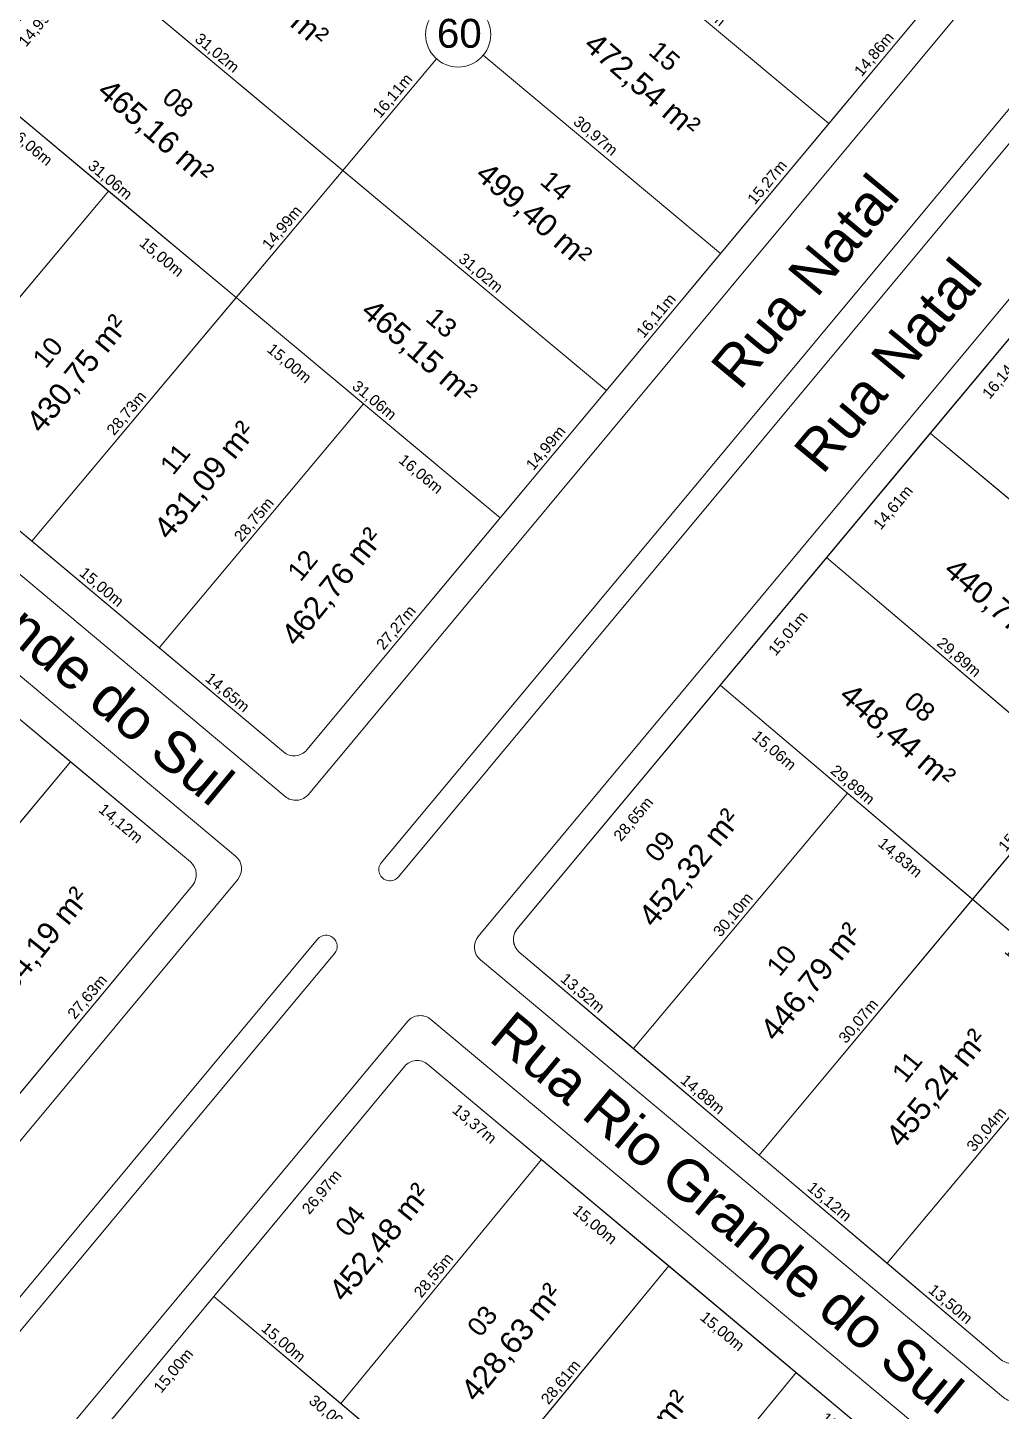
# Model space of a CAD drawing. Header units: metres. Extents: x 3808 to 8215, y 2374 to 6187.
# Drawn here: x 4853.5 to 4941.5, y 3154 to 3279 of the extents above; entities that cross this region are included whole.
import ezdxf

# ---------------------------------------------------------------- set-up
doc = ezdxf.new("R2010")
doc.units = ezdxf.units.M
for name, color, linetype in [('Areas Lotes', 1, 'Continuous'), ('Calçada', 8, 'Continuous'), ('COTAS', 7, 'Continuous'), ('Lote', 7, 'Continuous'), ('Nome das Ruas', 7, 'Continuous'), ('Nº Lote', 7, 'Continuous'), ('Nº. quadra', 7, 'Continuous'), ('quadras', 7, 'Continuous')]:
    doc.layers.add(name, color=color, linetype=linetype)
doc.styles.add('Arial', font='arial.ttf')
doc.dimstyles.new('Copy(2) of ISO-25', dxfattribs={"dimtxt": 1, "dimasz": 2.5, "dimexe": 1.25, "dimexo": 0.625, "dimgap": 0.2, "dimtad": 1, "dimtoh": 1, "dimlfac": 1, "dimzin": 1, "dimtxsty": 'Arial', "dimblk": 'NONE', "dimcen": 0, "dimse1": 1, "dimse2": 1, "dimsd1": 1, "dimsd2": 1, "dimclrt": 256, "dimaunit": 1, "dimadec": 3, "dimazin": 0, "dimtfac": 1, "dimtmove": 0, "dimatfit": 3, "dimldrblk": 'NONE', "dimfxl": 1, "dimtolj": 1, "dimtzin": 0, "dimarcsym": 0})

# ---------------------------------------------------------------- blocks, each defined once
blk = doc.blocks.new('*D2806')
at = {"layer": 'Defpoints', "color": 0, "linetype": 'Continuous', "transparency": 16777216}
for p in [(4870.34, 3164.35), (4872.16, 3162.85), (4860.77, 3152.8)]:
    blk.add_point(p, dxfattribs=at)
at = {"layer": 'COTAS', "linetype": 'Continuous', "lineweight": 5, "transparency": 16777216, "insert": (4866.76, 3157.59), "char_height": 1, "attachment_point": 5, "rotation": 50.3522, "style": 'Arial'}
blk.add_mtext('\\A1;15,00m', dxfattribs=at)
blk = doc.blocks.new('_None')
blk = doc.blocks.new('*D2807')
at = {"layer": 'Defpoints', "color": 0, "linetype": 'Continuous', "transparency": 16777216}
for p in [(4887.56, 3185.12), (4889.37, 3183.62), (4870.34, 3164.35)]:
    blk.add_point(p, dxfattribs=at)
at = {"layer": 'COTAS', "linetype": 'Continuous', "lineweight": 5, "transparency": 16777216, "insert": (4880.15, 3173.74), "char_height": 1, "attachment_point": 5, "rotation": 50.3522, "style": 'Arial'}
blk.add_mtext('\\A1;26,97m', dxfattribs=at)
blk = doc.blocks.new('*D2808')
at = {"layer": 'Defpoints', "color": 0, "linetype": 'Continuous', "transparency": 16777216}
for p in [(4889.67, 3185.31), (4899.93, 3176.73), (4898.45, 3174.97)]:
    blk.add_point(p, dxfattribs=at)
at = {"layer": 'COTAS', "linetype": 'Continuous', "lineweight": 5, "transparency": 16777216, "insert": (4893.84, 3179.87), "char_height": 1, "attachment_point": 5, "rotation": 320.0647, "style": 'Arial'}
blk.add_mtext('\\A1;13,37m', dxfattribs=at)
blk = doc.blocks.new('*D2809')
at = {"layer": 'Defpoints', "color": 0, "linetype": 'Continuous', "transparency": 16777216}
for p in [(4899.93, 3176.73), (4911.43, 3167.1), (4909.95, 3165.34)]:
    blk.add_point(p, dxfattribs=at)
at = {"layer": 'COTAS', "linetype": 'Continuous', "lineweight": 5, "transparency": 16777216, "insert": (4904.72, 3170.77), "char_height": 1, "attachment_point": 5, "rotation": 320.0647, "style": 'Arial'}
blk.add_mtext('\\A1;15,00m', dxfattribs=at)
blk = doc.blocks.new('*D2810')
at = {"layer": 'Defpoints', "color": 0, "linetype": 'Continuous', "transparency": 16777216}
for p in [(4911.43, 3167.1), (4922.93, 3157.47), (4921.45, 3155.71)]:
    blk.add_point(p, dxfattribs=at)
at = {"layer": 'COTAS', "linetype": 'Continuous', "lineweight": 5, "transparency": 16777216, "insert": (4916.22, 3161.14), "char_height": 1, "attachment_point": 5, "rotation": 320.0647, "style": 'Arial'}
blk.add_mtext('\\A1;15,00m', dxfattribs=at)
blk = doc.blocks.new('*D2811')
at = {"layer": 'Defpoints', "color": 0, "linetype": 'Continuous', "transparency": 16777216}
for p in [(4922.93, 3157.47), (4933.2, 3148.87), (4931.73, 3147.11)]:
    blk.add_point(p, dxfattribs=at)
at = {"layer": 'COTAS', "linetype": 'Continuous', "lineweight": 5, "transparency": 16777216, "insert": (4927.11, 3152.02), "char_height": 1, "attachment_point": 5, "rotation": 320.0647, "style": 'Arial'}
blk.add_mtext('\\A1;13,40m', dxfattribs=at)
blk = doc.blocks.new('*D2817')
at = {"layer": 'Defpoints', "color": 0, "linetype": 'Continuous', "transparency": 16777216}
for p in [(4911.43, 3167.1), (4911.43, 3167.1), (4893.27, 3145)]:
    blk.add_point(p, dxfattribs=at)
at = {"layer": 'COTAS', "linetype": 'Continuous', "lineweight": 5, "transparency": 16777216, "insert": (4901.73, 3156.56), "char_height": 1, "attachment_point": 5, "rotation": 50.5942, "style": 'Arial'}
blk.add_mtext('\\A1;28,61m', dxfattribs=at)
blk = doc.blocks.new('*D2832')
at = {"layer": 'Defpoints', "color": 0, "linetype": 'Continuous', "transparency": 16777216}
for p in [(4870.34, 3164.35), (4893.27, 3145), (4891.83, 3143.3)]:
    blk.add_point(p, dxfattribs=at)
at = {"layer": 'COTAS', "linetype": 'Continuous', "lineweight": 5, "transparency": 16777216, "insert": (4880.89, 3153.59), "char_height": 1, "attachment_point": 5, "rotation": 319.8208, "style": 'Arial'}
blk.add_mtext('\\A1;30,00m', dxfattribs=at)
blk = doc.blocks.new('*D2834')
at = {"layer": 'Defpoints', "color": 0, "linetype": 'Continuous', "transparency": 16777216}
for p in [(4870.34, 3164.35), (4881.81, 3154.67), (4881.81, 3154.67)]:
    blk.add_point(p, dxfattribs=at)
at = {"layer": 'COTAS', "linetype": 'Continuous', "lineweight": 5, "transparency": 16777216, "insert": (4876.59, 3160.13), "char_height": 1, "attachment_point": 5, "rotation": 319.8208, "style": 'Arial'}
blk.add_mtext('\\A1;15,00m', dxfattribs=at)
blk = doc.blocks.new('*D2835')
at = {"layer": 'Defpoints', "color": 0, "linetype": 'Continuous', "transparency": 16777216}
for p in [(4881.81, 3154.67), (4893.27, 3145), (4893.27, 3145)]:
    blk.add_point(p, dxfattribs=at)
at = {"layer": 'COTAS', "linetype": 'Continuous', "lineweight": 5, "transparency": 16777216, "insert": (4888.05, 3150.45), "char_height": 1, "attachment_point": 5, "rotation": 319.8208, "style": 'Arial'}
blk.add_mtext('\\A1;15,00m', dxfattribs=at)
blk = doc.blocks.new('*D2838')
at = {"layer": 'Defpoints', "color": 0, "linetype": 'Continuous', "transparency": 16777216}
for p in [(4922.93, 3157.47), (4922.93, 3157.47), (4904.73, 3135.32)]:
    blk.add_point(p, dxfattribs=at)
at = {"layer": 'COTAS', "linetype": 'Continuous', "lineweight": 5, "transparency": 16777216, "insert": (4913.21, 3146.9), "char_height": 1, "attachment_point": 5, "rotation": 50.5927, "style": 'Arial'}
blk.add_mtext('\\A1;28,67m', dxfattribs=at)
blk = doc.blocks.new('*D2839')
at = {"layer": 'Defpoints', "color": 0, "linetype": 'Continuous', "transparency": 16777216}
for p in [(4899.93, 3176.73), (4899.93, 3176.73), (4881.81, 3154.67)]:
    blk.add_point(p, dxfattribs=at)
at = {"layer": 'COTAS', "linetype": 'Continuous', "lineweight": 5, "transparency": 16777216, "insert": (4890.25, 3166.21), "char_height": 1, "attachment_point": 5, "rotation": 50.5956, "style": 'Arial'}
blk.add_mtext('\\A1;28,55m', dxfattribs=at)
blk = doc.blocks.new('*D2840')
at = {"layer": 'Defpoints', "color": 0, "linetype": 'Continuous', "transparency": 16777216}
for p in [(4897.93, 3195.46), (4908.25, 3186.73), (4908.25, 3186.73)]:
    blk.add_point(p, dxfattribs=at)
at = {"layer": 'COTAS', "linetype": 'Continuous', "lineweight": 5, "transparency": 16777216, "insert": (4903.6, 3191.71), "char_height": 1, "attachment_point": 5, "rotation": 319.764, "style": 'Arial'}
blk.add_mtext('\\A1;13,52m', dxfattribs=at)
blk = doc.blocks.new('*D2841')
at = {"layer": 'Defpoints', "color": 0, "linetype": 'Continuous', "transparency": 16777216}
for p in [(4908.25, 3186.73), (4919.57, 3177.09), (4919.6, 3177.12)]:
    blk.add_point(p, dxfattribs=at)
at = {"layer": 'COTAS', "linetype": 'Continuous', "lineweight": 5, "transparency": 16777216, "insert": (4914.44, 3182.54), "char_height": 1, "attachment_point": 5, "rotation": 319.764, "style": 'Arial'}
blk.add_mtext('\\A1;14,88m', dxfattribs=at)
blk = doc.blocks.new('*D2842')
at = {"layer": 'Defpoints', "color": 0, "linetype": 'Continuous', "transparency": 16777216}
for p in [(4919.57, 3177.09), (4931.15, 3167.35), (4931.15, 3167.35)]:
    blk.add_point(p, dxfattribs=at)
at = {"layer": 'COTAS', "linetype": 'Continuous', "lineweight": 5, "transparency": 16777216, "insert": (4925.89, 3172.85), "char_height": 1, "attachment_point": 5, "rotation": 319.764, "style": 'Arial'}
blk.add_mtext('\\A1;15,12m', dxfattribs=at)
blk = doc.blocks.new('*D2843')
at = {"layer": 'Defpoints', "color": 0, "linetype": 'Continuous', "transparency": 16777216}
for p in [(4931.15, 3167.35), (4941.46, 3158.63), (4941.46, 3158.63)]:
    blk.add_point(p, dxfattribs=at)
at = {"layer": 'COTAS', "linetype": 'Continuous', "lineweight": 5, "transparency": 16777216, "insert": (4936.82, 3163.6), "char_height": 1, "attachment_point": 5, "rotation": 319.764, "style": 'Arial'}
blk.add_mtext('\\A1;13,50m', dxfattribs=at)
blk = doc.blocks.new('*D2850')
at = {"layer": 'Defpoints', "color": 0, "linetype": 'Continuous', "transparency": 16777216}
for p in [(4916.08, 3219.58), (4918.07, 3217.92), (4897.74, 3197.57)]:
    blk.add_point(p, dxfattribs=at)
at = {"layer": 'COTAS', "linetype": 'Continuous', "lineweight": 5, "transparency": 16777216, "insert": (4908.29, 3207.43), "char_height": 1, "attachment_point": 5, "rotation": 50.1991, "style": 'Arial'}
blk.add_mtext('\\A1;28,65m', dxfattribs=at)
blk = doc.blocks.new('*D2851')
at = {"layer": 'Defpoints', "color": 0, "linetype": 'Continuous', "transparency": 16777216}
for p in [(4925.69, 3231.11), (4927.68, 3229.45), (4916.08, 3219.58)]:
    blk.add_point(p, dxfattribs=at)
at = {"layer": 'COTAS', "linetype": 'Continuous', "lineweight": 5, "transparency": 16777216, "insert": (4922.26, 3224.2), "char_height": 1, "attachment_point": 5, "rotation": 50.1991, "style": 'Arial'}
blk.add_mtext('\\A1;15,01m', dxfattribs=at)
blk = doc.blocks.new('*D2852')
at = {"layer": 'Defpoints', "color": 0, "linetype": 'Continuous', "transparency": 16777216}
for p in [(4935.04, 3242.33), (4937.03, 3240.68), (4925.69, 3231.11)]:
    blk.add_point(p, dxfattribs=at)
at = {"layer": 'COTAS', "linetype": 'Continuous', "lineweight": 5, "transparency": 16777216, "insert": (4931.74, 3235.57), "char_height": 1, "attachment_point": 5, "rotation": 50.1991, "style": 'Arial'}
blk.add_mtext('\\A1;14,61m', dxfattribs=at)
blk = doc.blocks.new('*D2853')
at = {"layer": 'Defpoints', "color": 0, "linetype": 'Continuous', "transparency": 16777216}
for p in [(4945.37, 3254.73), (4947.36, 3253.08), (4935.04, 3242.33)]:
    blk.add_point(p, dxfattribs=at)
at = {"layer": 'COTAS', "linetype": 'Continuous', "lineweight": 5, "transparency": 16777216, "insert": (4941.58, 3247.39), "char_height": 1, "attachment_point": 5, "rotation": 50.1991, "style": 'Arial'}
blk.add_mtext('\\A1;16,14m', dxfattribs=at)
blk = doc.blocks.new('*D2860')
at = {"layer": 'Defpoints', "color": 0, "linetype": 'Continuous', "transparency": 16777216}
for p in [(4938.85, 3200.22), (4938.85, 3200.22), (4919.6, 3177.12)]:
    blk.add_point(p, dxfattribs=at)
at = {"layer": 'COTAS', "linetype": 'Continuous', "lineweight": 5, "transparency": 16777216, "insert": (4928.61, 3189.18), "char_height": 1, "attachment_point": 5, "rotation": 50.1984, "style": 'Arial'}
blk.add_mtext('\\A1;30,07m', dxfattribs=at)
blk = doc.blocks.new('*D2861')
at = {"layer": 'Defpoints', "color": 0, "linetype": 'Continuous', "transparency": 16777216}
for p in [(4948.46, 3211.75), (4948.46, 3211.75), (4938.85, 3200.22)]:
    blk.add_point(p, dxfattribs=at)
at = {"layer": 'COTAS', "linetype": 'Continuous', "lineweight": 5, "transparency": 16777216, "insert": (4943.04, 3206.5), "char_height": 1, "attachment_point": 5, "rotation": 50.1984, "style": 'Arial'}
blk.add_mtext('\\A1;15,01m', dxfattribs=at)
blk = doc.blocks.new('*D2866')
at = {"layer": 'Defpoints', "color": 0, "linetype": 'Continuous', "transparency": 16777216}
for p in [(4927.56, 3209.82), (4927.56, 3209.82), (4908.25, 3186.73)]:
    blk.add_point(p, dxfattribs=at)
at = {"layer": 'COTAS', "linetype": 'Continuous', "lineweight": 5, "transparency": 16777216, "insert": (4917.29, 3198.79), "char_height": 1, "attachment_point": 5, "rotation": 50.1017, "style": 'Arial'}
blk.add_mtext('\\A1;30,10m', dxfattribs=at)
blk = doc.blocks.new('*D2867')
at = {"layer": 'Defpoints', "color": 0, "linetype": 'Continuous', "transparency": 16777216}
for p in [(4950.41, 3190.4), (4950.41, 3190.4), (4931.15, 3167.35)]:
    blk.add_point(p, dxfattribs=at)
at = {"layer": 'COTAS', "linetype": 'Continuous', "lineweight": 5, "transparency": 16777216, "insert": (4940.17, 3179.39), "char_height": 1, "attachment_point": 5, "rotation": 50.1026, "style": 'Arial'}
blk.add_mtext('\\A1;30,04m', dxfattribs=at)
blk = doc.blocks.new('*D2868')
at = {"layer": 'Defpoints', "color": 0, "linetype": 'Continuous', "transparency": 16777216}
for p in [(4916.08, 3219.58), (4927.56, 3209.82), (4926.12, 3208.13)]:
    blk.add_point(p, dxfattribs=at)
at = {"layer": 'COTAS', "linetype": 'Continuous', "lineweight": 5, "transparency": 16777216, "insert": (4920.9, 3213.62), "char_height": 1, "attachment_point": 5, "rotation": 319.6372, "style": 'Arial'}
blk.add_mtext('\\A1;15,06m', dxfattribs=at)
blk = doc.blocks.new('*D2869')
at = {"layer": 'Defpoints', "color": 0, "linetype": 'Continuous', "transparency": 16777216}
for p in [(4927.56, 3209.82), (4938.85, 3200.22), (4937.41, 3198.53)]:
    blk.add_point(p, dxfattribs=at)
at = {"layer": 'COTAS', "linetype": 'Continuous', "lineweight": 5, "transparency": 16777216, "insert": (4932.28, 3203.94), "char_height": 1, "attachment_point": 5, "rotation": 319.6372, "style": 'Arial'}
blk.add_mtext('\\A1;14,83m', dxfattribs=at)
blk = doc.blocks.new('*D2870')
at = {"layer": 'Defpoints', "color": 0, "linetype": 'Continuous', "transparency": 16777216}
for p in [(4938.85, 3200.22), (4950.41, 3190.4), (4948.97, 3188.7)]:
    blk.add_point(p, dxfattribs=at)
at = {"layer": 'COTAS', "linetype": 'Continuous', "lineweight": 5, "transparency": 16777216, "insert": (4943.71, 3194.23), "char_height": 1, "attachment_point": 5, "rotation": 319.6372, "style": 'Arial'}
blk.add_mtext('\\A1;15,17m', dxfattribs=at)
blk = doc.blocks.new('*D2872')
at = {"layer": 'Defpoints', "color": 0, "linetype": 'Continuous', "transparency": 16777216}
for p in [(4916.08, 3219.58), (4938.85, 3200.22), (4938.85, 3200.22)]:
    blk.add_point(p, dxfattribs=at)
at = {"layer": 'COTAS', "linetype": 'Continuous', "lineweight": 5, "transparency": 16777216, "insert": (4927.99, 3210.51), "char_height": 1, "attachment_point": 5, "rotation": 319.6372, "style": 'Arial'}
blk.add_mtext('\\A1;29,89m', dxfattribs=at)
blk = doc.blocks.new('*D2873')
at = {"layer": 'Defpoints', "color": 0, "linetype": 'Continuous', "transparency": 16777216}
for p in [(4938.85, 3200.22), (4938.85, 3200.22), (4961.89, 3180.64)]:
    blk.add_point(p, dxfattribs=at)
at = {"layer": 'COTAS', "linetype": 'Continuous', "lineweight": 5, "transparency": 16777216, "insert": (4950.89, 3191.04), "char_height": 1, "attachment_point": 5, "rotation": 319.6372, "style": 'Arial'}
blk.add_mtext('\\A1;30,23m', dxfattribs=at)
blk = doc.blocks.new('*D2874')
at = {"layer": 'Defpoints', "color": 0, "linetype": 'Continuous', "transparency": 16777216}
for p in [(4925.69, 3231.11), (4948.46, 3211.75), (4948.46, 3211.75)]:
    blk.add_point(p, dxfattribs=at)
at = {"layer": 'COTAS', "linetype": 'Continuous', "lineweight": 5, "transparency": 16777216, "insert": (4937.59, 3222.04), "char_height": 1, "attachment_point": 5, "rotation": 319.6372, "style": 'Arial'}
blk.add_mtext('\\A1;29,89m', dxfattribs=at)
blk = doc.blocks.new('*D2876')
at = {"layer": 'Defpoints', "color": 0, "linetype": 'Continuous', "transparency": 16777216}
for p in [(4935.04, 3242.33), (4957.91, 3223.1), (4957.99, 3223.19)]:
    blk.add_point(p, dxfattribs=at)
at = {"layer": 'COTAS', "linetype": 'Continuous', "lineweight": 5, "transparency": 16777216, "insert": (4946.96, 3233.29), "char_height": 1, "attachment_point": 5, "rotation": 320.1528, "style": 'Arial'}
blk.add_mtext('\\A1;29,88m', dxfattribs=at)
blk = doc.blocks.new('*D2948')
at = {"layer": 'Defpoints', "color": 0, "linetype": 'Continuous', "transparency": 16777216}
for p in [(4868.42, 3201.49), (4868.42, 3201.49), (4850.77, 3180.23)]:
    blk.add_point(p, dxfattribs=at)
at = {"layer": 'COTAS', "linetype": 'Continuous', "lineweight": 5, "transparency": 16777216, "insert": (4858.98, 3191.37), "char_height": 1, "attachment_point": 5, "rotation": 50.2973, "style": 'Arial'}
blk.add_mtext('\\A1;27,63m', dxfattribs=at)
blk = doc.blocks.new('*D2957')
at = {"layer": 'Defpoints', "color": 0, "linetype": 'Continuous', "transparency": 16777216}
for p in [(4845.89, 3222.27), (4857.4, 3212.65), (4855.97, 3210.94)]:
    blk.add_point(p, dxfattribs=at)
at = {"layer": 'COTAS', "linetype": 'Continuous', "lineweight": 5, "transparency": 16777216, "insert": (4850.73, 3216.36), "char_height": 1, "attachment_point": 5, "rotation": 320.1093, "style": 'Arial'}
blk.add_mtext('\\A1;15,00m', dxfattribs=at)
blk = doc.blocks.new('*D2958')
at = {"layer": 'Defpoints', "color": 0, "linetype": 'Continuous', "transparency": 16777216}
for p in [(4857.4, 3212.65), (4868.23, 3203.6), (4866.8, 3201.88)]:
    blk.add_point(p, dxfattribs=at)
at = {"layer": 'COTAS', "linetype": 'Continuous', "lineweight": 5, "transparency": 16777216, "insert": (4861.9, 3207.02), "char_height": 1, "attachment_point": 5, "rotation": 320.1093, "style": 'Arial'}
blk.add_mtext('\\A1;14,12m', dxfattribs=at)
blk = doc.blocks.new('*D2982')
at = {"layer": 'Defpoints', "color": 0, "linetype": 'Continuous', "transparency": 16777216}
for p in [(4857.4, 3212.65), (4857.4, 3212.65), (4838.82, 3190.35)]:
    blk.add_point(p, dxfattribs=at)
at = {"layer": 'COTAS', "linetype": 'Continuous', "lineweight": 5, "transparency": 16777216, "insert": (4847.49, 3202.01), "char_height": 1, "attachment_point": 5, "rotation": 50.1979, "style": 'Arial'}
blk.add_mtext('\\A1;29,02m', dxfattribs=at)
blk = doc.blocks.new('*D3080')
at = {"layer": 'Defpoints', "color": 0, "linetype": 'Continuous', "transparency": 16777216}
for p in [(4842.41, 3242.21), (4853.91, 3232.58), (4853.91, 3232.58)]:
    blk.add_point(p, dxfattribs=at)
at = {"layer": 'COTAS', "linetype": 'Continuous', "lineweight": 5, "transparency": 16777216, "insert": (4848.67, 3238.01), "char_height": 1, "attachment_point": 5, "rotation": 320.0504, "style": 'Arial'}
blk.add_mtext('\\A1;15,00m', dxfattribs=at)
blk = doc.blocks.new('*D3081')
at = {"layer": 'Defpoints', "color": 0, "linetype": 'Continuous', "transparency": 16777216}
for p in [(4853.91, 3232.58), (4865.4, 3222.95), (4865.4, 3222.95)]:
    blk.add_point(p, dxfattribs=at)
at = {"layer": 'COTAS', "linetype": 'Continuous', "lineweight": 5, "transparency": 16777216, "insert": (4860.17, 3228.38), "char_height": 1, "attachment_point": 5, "rotation": 320.0504, "style": 'Arial'}
blk.add_mtext('\\A1;15,00m', dxfattribs=at)
blk = doc.blocks.new('*D3082')
at = {"layer": 'Defpoints', "color": 0, "linetype": 'Continuous', "transparency": 16777216}
for p in [(4865.4, 3222.95), (4876.63, 3213.54), (4876.63, 3213.54)]:
    blk.add_point(p, dxfattribs=at)
at = {"layer": 'COTAS', "linetype": 'Continuous', "lineweight": 5, "transparency": 16777216, "insert": (4871.53, 3218.86), "char_height": 1, "attachment_point": 5, "rotation": 320.0504, "style": 'Arial'}
blk.add_mtext('\\A1;14,65m', dxfattribs=at)
blk = doc.blocks.new('*D3083')
at = {"layer": 'Defpoints', "color": 0, "linetype": 'Continuous', "transparency": 16777216}
for p in [(4896.2, 3234.68), (4896.2, 3234.68), (4878.75, 3213.73)]:
    blk.add_point(p, dxfattribs=at)
at = {"layer": 'COTAS', "linetype": 'Continuous', "lineweight": 5, "transparency": 16777216, "insert": (4886.86, 3224.72), "char_height": 1, "attachment_point": 5, "rotation": 50.2042, "style": 'Arial'}
blk.add_mtext('\\A1;27,27m', dxfattribs=at)
blk = doc.blocks.new('*D3084')
at = {"layer": 'Defpoints', "color": 0, "linetype": 'Continuous', "transparency": 16777216}
for p in [(4905.8, 3246.2), (4905.8, 3246.2), (4896.2, 3234.68)]:
    blk.add_point(p, dxfattribs=at)
at = {"layer": 'COTAS', "linetype": 'Continuous', "lineweight": 5, "transparency": 16777216, "insert": (4900.38, 3240.95), "char_height": 1, "attachment_point": 5, "rotation": 50.2042, "style": 'Arial'}
blk.add_mtext('\\A1;14,99m', dxfattribs=at)
blk = doc.blocks.new('*D3085')
at = {"layer": 'Defpoints', "color": 0, "linetype": 'Continuous', "transparency": 16777216}
for p in [(4916.11, 3258.58), (4916.11, 3258.58), (4905.8, 3246.2)]:
    blk.add_point(p, dxfattribs=at)
at = {"layer": 'COTAS', "linetype": 'Continuous', "lineweight": 5, "transparency": 16777216, "insert": (4910.34, 3252.9), "char_height": 1, "attachment_point": 5, "rotation": 50.2042, "style": 'Arial'}
blk.add_mtext('\\A1;16,11m', dxfattribs=at)
blk = doc.blocks.new('*D3086')
at = {"layer": 'Defpoints', "color": 0, "linetype": 'Continuous', "transparency": 16777216}
for p in [(4925.88, 3270.31), (4925.88, 3270.31), (4916.11, 3258.58)]:
    blk.add_point(p, dxfattribs=at)
at = {"layer": 'COTAS', "linetype": 'Continuous', "lineweight": 5, "transparency": 16777216, "insert": (4920.38, 3264.96), "char_height": 1, "attachment_point": 5, "rotation": 50.2042, "style": 'Arial'}
blk.add_mtext('\\A1;15,27m', dxfattribs=at)
blk = doc.blocks.new('*D3087')
at = {"layer": 'Defpoints', "color": 0, "linetype": 'Continuous', "transparency": 16777216}
for p in [(4935.39, 3281.73), (4935.39, 3281.73), (4925.88, 3270.31)]:
    blk.add_point(p, dxfattribs=at)
at = {"layer": 'COTAS', "linetype": 'Continuous', "lineweight": 5, "transparency": 16777216, "insert": (4930.02, 3276.53), "char_height": 1, "attachment_point": 5, "rotation": 50.2042, "style": 'Arial'}
blk.add_mtext('\\A1;14,86m', dxfattribs=at)
blk = doc.blocks.new('*D3090')
at = {"layer": 'Defpoints', "color": 0, "linetype": 'Continuous', "transparency": 16777216}
for p in [(4858.18, 3285.96), (4860.02, 3284.41), (4848.52, 3274.5)]:
    blk.add_point(p, dxfattribs=at)
at = {"layer": 'COTAS', "linetype": 'Continuous', "lineweight": 5, "transparency": 16777216, "insert": (4854.57, 3279.2), "char_height": 1, "attachment_point": 5, "rotation": 49.8504, "style": 'Arial'}
blk.add_mtext('\\A1;14,99m', dxfattribs=at)
blk = doc.blocks.new('*D3099')
at = {"layer": 'Defpoints', "color": 0, "linetype": 'Continuous', "transparency": 16777216}
for p in [(4872.36, 3254.59), (4872.36, 3254.59), (4853.91, 3232.58)]:
    blk.add_point(p, dxfattribs=at)
at = {"layer": 'COTAS', "linetype": 'Continuous', "lineweight": 5, "transparency": 16777216, "insert": (4862.52, 3244.1), "char_height": 1, "attachment_point": 5, "rotation": 50.0271, "style": 'Arial'}
blk.add_mtext('\\A1;28,73m', dxfattribs=at)
blk = doc.blocks.new('*D3100')
at = {"layer": 'Defpoints', "color": 0, "linetype": 'Continuous', "transparency": 16777216}
for p in [(4881.99, 3266.08), (4881.99, 3266.08), (4872.36, 3254.59)]:
    blk.add_point(p, dxfattribs=at)
at = {"layer": 'COTAS', "linetype": 'Continuous', "lineweight": 5, "transparency": 16777216, "insert": (4876.56, 3260.85), "char_height": 1, "attachment_point": 5, "rotation": 50.0271, "style": 'Arial'}
blk.add_mtext('\\A1;14,99m', dxfattribs=at)
blk = doc.blocks.new('*D3101')
at = {"layer": 'Defpoints', "color": 0, "linetype": 'Continuous', "transparency": 16777216}
for p in [(4892.34, 3278.43), (4892.34, 3278.43), (4881.99, 3266.08)]:
    blk.add_point(p, dxfattribs=at)
at = {"layer": 'COTAS', "linetype": 'Continuous', "lineweight": 5, "transparency": 16777216, "insert": (4886.55, 3272.77), "char_height": 1, "attachment_point": 5, "rotation": 50.0271, "style": 'Arial'}
blk.add_mtext('\\A1;16,11m', dxfattribs=at)
blk = doc.blocks.new('*D3102')
at = {"layer": 'Defpoints', "color": 0, "linetype": 'Continuous', "transparency": 16777216}
for p in [(4902.15, 3290.13), (4902.15, 3290.13), (4892.34, 3278.43)]:
    blk.add_point(p, dxfattribs=at)
at = {"layer": 'COTAS', "linetype": 'Continuous', "lineweight": 5, "transparency": 16777216, "insert": (4896.63, 3284.79), "char_height": 1, "attachment_point": 5, "rotation": 50.0271, "style": 'Arial'}
blk.add_mtext('\\A1;15,27m', dxfattribs=at)
blk = doc.blocks.new('*D3105')
at = {"layer": 'Defpoints', "color": 0, "linetype": 'Continuous', "transparency": 16777216}
for p in [(4860.85, 3264.21), (4860.85, 3264.21), (4842.41, 3242.21)]:
    blk.add_point(p, dxfattribs=at)
at = {"layer": 'COTAS', "linetype": 'Continuous', "lineweight": 5, "transparency": 16777216, "insert": (4851.01, 3253.72), "char_height": 1, "attachment_point": 5, "rotation": 50.0271, "style": 'Arial'}
blk.add_mtext('\\A1;28,71m', dxfattribs=at)
blk = doc.blocks.new('*D3106')
at = {"layer": 'Defpoints', "color": 0, "linetype": 'Continuous', "transparency": 16777216}
for p in [(4883.87, 3244.98), (4883.87, 3244.98), (4865.4, 3222.95)]:
    blk.add_point(p, dxfattribs=at)
at = {"layer": 'COTAS', "linetype": 'Continuous', "lineweight": 5, "transparency": 16777216, "insert": (4874.03, 3234.48), "char_height": 1, "attachment_point": 5, "rotation": 50.0272, "style": 'Arial'}
blk.add_mtext('\\A1;28,75m', dxfattribs=at)
blk = doc.blocks.new('*D3107')
at = {"layer": 'Defpoints', "color": 0, "linetype": 'Continuous', "transparency": 16777216}
for p in [(4848.52, 3274.5), (4872.36, 3254.59), (4872.36, 3254.59)]:
    blk.add_point(p, dxfattribs=at)
at = {"layer": 'COTAS', "linetype": 'Continuous', "lineweight": 5, "transparency": 16777216, "insert": (4860.95, 3265.16), "char_height": 1, "attachment_point": 5, "rotation": 320.1365, "style": 'Arial'}
blk.add_mtext('\\A1;31,06m', dxfattribs=at)
blk = doc.blocks.new('*D3108')
at = {"layer": 'Defpoints', "color": 0, "linetype": 'Continuous', "transparency": 16777216}
for p in [(4872.36, 3254.59), (4896.2, 3234.68), (4896.2, 3234.68)]:
    blk.add_point(p, dxfattribs=at)
at = {"layer": 'COTAS', "linetype": 'Continuous', "lineweight": 5, "transparency": 16777216, "insert": (4884.8, 3245.25), "char_height": 1, "attachment_point": 5, "rotation": 320.1365, "style": 'Arial'}
blk.add_mtext('\\A1;31,06m', dxfattribs=at)
blk = doc.blocks.new('*D3109')
at = {"layer": 'Defpoints', "color": 0, "linetype": 'Continuous', "transparency": 16777216}
for p in [(4848.52, 3274.5), (4860.85, 3264.21), (4859.39, 3262.47)]:
    blk.add_point(p, dxfattribs=at)
at = {"layer": 'COTAS', "linetype": 'Continuous', "lineweight": 5, "transparency": 16777216, "insert": (4853.74, 3268.23), "char_height": 1, "attachment_point": 5, "rotation": 320.1365, "style": 'Arial'}
blk.add_mtext('\\A1;16,06m', dxfattribs=at)
blk = doc.blocks.new('*D3110')
at = {"layer": 'Defpoints', "color": 0, "linetype": 'Continuous', "transparency": 16777216}
for p in [(4860.85, 3264.21), (4872.36, 3254.59), (4870.84, 3252.77)]:
    blk.add_point(p, dxfattribs=at)
at = {"layer": 'COTAS', "linetype": 'Continuous', "lineweight": 5, "transparency": 16777216, "insert": (4865.59, 3258.19), "char_height": 1, "attachment_point": 5, "rotation": 320.1365, "style": 'Arial'}
blk.add_mtext('\\A1;15,00m', dxfattribs=at)
blk = doc.blocks.new('*D3111')
at = {"layer": 'Defpoints', "color": 0, "linetype": 'Continuous', "transparency": 16777216}
for p in [(4872.36, 3254.59), (4883.87, 3244.98), (4882.37, 3243.17)]:
    blk.add_point(p, dxfattribs=at)
at = {"layer": 'COTAS', "linetype": 'Continuous', "lineweight": 5, "transparency": 16777216, "insert": (4877.12, 3248.59), "char_height": 1, "attachment_point": 5, "rotation": 320.1365, "style": 'Arial'}
blk.add_mtext('\\A1;15,00m', dxfattribs=at)
blk = doc.blocks.new('*D3112')
at = {"layer": 'Defpoints', "color": 0, "linetype": 'Continuous', "transparency": 16777216}
for p in [(4883.87, 3244.98), (4882.33, 3243.13), (4896.2, 3234.68)]:
    blk.add_point(p, dxfattribs=at)
at = {"layer": 'COTAS', "linetype": 'Continuous', "lineweight": 5, "transparency": 16777216, "insert": (4889, 3238.59), "char_height": 1, "attachment_point": 5, "rotation": 320.1365, "style": 'Arial'}
blk.add_mtext('\\A1;16,06m', dxfattribs=at)
blk = doc.blocks.new('*D3113')
at = {"layer": 'Defpoints', "color": 0, "linetype": 'Continuous', "transparency": 16777216}
for p in [(4858.18, 3285.96), (4881.99, 3266.08), (4881.99, 3266.08)]:
    blk.add_point(p, dxfattribs=at)
at = {"layer": 'COTAS', "linetype": 'Continuous', "lineweight": 5, "transparency": 16777216, "insert": (4870.6, 3276.63), "char_height": 1, "attachment_point": 5, "rotation": 320.1365, "style": 'Arial'}
blk.add_mtext('\\A1;31,02m', dxfattribs=at)
blk = doc.blocks.new('*D3114')
at = {"layer": 'Defpoints', "color": 0, "linetype": 'Continuous', "transparency": 16777216}
for p in [(4881.99, 3266.08), (4905.8, 3246.2), (4905.8, 3246.2)]:
    blk.add_point(p, dxfattribs=at)
at = {"layer": 'COTAS', "linetype": 'Continuous', "lineweight": 5, "transparency": 16777216, "insert": (4894.41, 3256.75), "char_height": 1, "attachment_point": 5, "rotation": 320.1365, "style": 'Arial'}
blk.add_mtext('\\A1;31,02m', dxfattribs=at)
blk = doc.blocks.new('*D3115')
at = {"layer": 'Defpoints', "color": 0, "linetype": 'Continuous', "transparency": 16777216}
for p in [(4868.57, 3298.28), (4892.33, 3278.42), (4892.33, 3278.42)]:
    blk.add_point(p, dxfattribs=at)
at = {"layer": 'COTAS', "linetype": 'Continuous', "lineweight": 5, "transparency": 16777216, "insert": (4880.97, 3288.96), "char_height": 1, "attachment_point": 5, "rotation": 320.1177, "style": 'Arial'}
blk.add_mtext('\\A1;30,97m', dxfattribs=at)
blk = doc.blocks.new('*D3116')
at = {"layer": 'Defpoints', "color": 0, "linetype": 'Continuous', "transparency": 16777216}
for p in [(4892.33, 3278.42), (4916.04, 3258.5), (4916.11, 3258.58)]:
    blk.add_point(p, dxfattribs=at)
at = {"layer": 'COTAS', "linetype": 'Continuous', "lineweight": 5, "transparency": 16777216, "insert": (4904.77, 3269.15), "char_height": 1, "attachment_point": 5, "rotation": 319.9541, "style": 'Arial'}
blk.add_mtext('\\A1;30,97m', dxfattribs=at)
blk = doc.blocks.new('*D3118')
at = {"layer": 'Defpoints', "color": 0, "linetype": 'Continuous', "transparency": 16777216}
for p in [(4902.15, 3290.13), (4925.88, 3270.31), (4925.88, 3270.31)]:
    blk.add_point(p, dxfattribs=at)
at = {"layer": 'COTAS', "linetype": 'Continuous', "lineweight": 5, "transparency": 16777216, "insert": (4914.53, 3280.84), "char_height": 1, "attachment_point": 5, "rotation": 320.1365, "style": 'Arial'}
blk.add_mtext('\\A1;30,92m', dxfattribs=at)

msp = doc.modelspace()

# ---------------------------------------------------------------- linework, layer by layer
at = {"layer": 'Calçada', "linetype": 'Continuous', "lineweight": 5}
for p, q in [((4878.899, 3209.706), (4956.944, 3303.481)), ((4885.476, 3203.54), (4964.15, 3298.069)), ((4887.013, 3202.261), (4965.687, 3296.79)), ((4827.87, 3250.454), (4876.783, 3209.515)), ((4876.83, 3209.478), (4876.783, 3209.515)), ((4790.448, 3089.36), (4879.719, 3196.622)), ((4791.985, 3088.081), (4881.256, 3195.343))]:
    msp.add_line(p, q, dxfattribs=at)
at = {"layer": 'Calçada', "linetype": 'Continuous', "lineweight": 5, "flags": 128}
for points in [[(4941.655, 3155.22, 0.4186551), (4943.782, 3155.425), (4946.98, 3159.365), (5016.989, 3243.334), (5021.706, 3249.126, 0.4098546), (5021.508, 3251.222), (4974.37, 3290.799, 0.4154813), (4972.253, 3290.61), (4894.23, 3196.863, 0.4134016), (4894.42, 3194.753), (4941.655, 3155.22)], [(4732.478, 3138.101), (4821.661, 3244.568, -0.4140949), (4823.773, 3244.755), (4872.311, 3204.13, -0.4134016), (4872.502, 3202.02), (4783.569, 3095.165, -0.4156568), (4781.451, 3094.976), (4732.662, 3135.99)], [(4848.96, 3040.204, -0.4170145), (4846.837, 3040.01), (4799.057, 3080.176, -0.4127718), (4798.869, 3082.284), (4887.833, 3189.177, -0.415026), (4889.949, 3189.368), (4937.278, 3149.754, -0.4097859), (4937.48, 3147.659), (4932.955, 3142.083), (4848.96, 3040.204)]]:
    msp.add_lwpolyline(points, format="xyb", dxfattribs=at)
at = {"layer": 'Calçada', "linetype": 'Continuous', "lineweight": 5}
for centre, radius, start, end in [((4877.746, 3210.666), 1.5, 230.07163, 320.2305), ((4886.245, 3202.9), 1, 140.2305, 320.2305), ((4880.487, 3195.983), 1, 320.2305, 140.2305)]:
    msp.add_arc(centre, radius, start, end, dxfattribs=at)
at = {"layer": 'Lote', "linetype": 'Continuous', "lineweight": 5}
for p, q in [((4925.884, 3270.314), (4878.42, 3309.949)), ((4905.795, 3246.199), (4858.182, 3285.958)), ((4916.109, 3258.58), (4894.674, 3276.48)), ((4890.448, 3276.169), (4853.905, 3232.578)), ((4896.203, 3234.684), (4848.519, 3274.503)), ((4860.847, 3264.208), (4842.406, 3242.209)), ((4865.405, 3222.946), (4883.875, 3244.979)), ((4935.041, 3242.334), (4955.81, 3225.001)), ((4925.686, 3231.106), (4971.534, 3192.138)), ((4919.574, 3177.086), (4956.034, 3220.843)), ((4916.081, 3219.578), (4961.89, 3180.642)), ((4838.819, 3190.352), (4857.398, 3212.65)), ((4927.556, 3209.824), (4908.248, 3186.731)), ((4931.15, 3167.353), (4950.415, 3190.396)), ((4881.806, 3154.674), (4899.926, 3176.731)), ((4876.085, 3124.084), (4911.428, 3167.102)), ((4870.345, 3164.353), (4916.189, 3125.639)), ((4904.727, 3135.319), (4922.929, 3157.473))]:
    msp.add_line(p, q, dxfattribs=at)
at = {"layer": 'Lote', "linetype": 'Continuous', "lineweight": 5, "flags": 128}
for points in [[(4925.884, 3270.314), (4935.393, 3281.728), (4911.696, 3301.516), (4902.152, 3290.131)], [(4858.182, 3285.958), (4848.519, 3274.503), (4872.361, 3254.593), (4881.989, 3266.078)], [(4881.989, 3266.078), (4872.361, 3254.593), (4896.203, 3234.684), (4905.795, 3246.199)], [(4842.406, 3242.209), (4853.905, 3232.578), (4872.361, 3254.593), (4860.847, 3264.208)], [(4883.875, 3244.979), (4872.361, 3254.593), (4853.905, 3232.578), (4865.405, 3222.946)], [(4925.686, 3231.106), (4916.081, 3219.578), (4938.853, 3200.223), (4948.458, 3211.751)], [(4857.398, 3212.65), (4845.889, 3222.269), (4827.372, 3200.046), (4838.819, 3190.352)], [(4961.89, 3180.642), (4971.534, 3192.138), (4948.458, 3211.751), (4938.853, 3200.223)], [(4938.853, 3200.223), (4927.556, 3209.824), (4908.248, 3186.731), (4919.604, 3177.122)], [(4950.415, 3190.396), (4938.853, 3200.223), (4919.604, 3177.122), (4931.15, 3167.353)], [(4911.428, 3167.102), (4899.926, 3176.731), (4881.806, 3154.674), (4893.266, 3144.997)], [(4893.266, 3144.997), (4904.727, 3135.319), (4922.929, 3157.473), (4911.428, 3167.102)], [(4870.345, 3164.353), (4860.775, 3152.804), (4883.745, 3133.407), (4893.266, 3144.997)]]:
    msp.add_lwpolyline(points, close=True, dxfattribs=at)
for points in [[(4890.164, 3280.245), (4868.572, 3298.276), (4858.182, 3285.958), (4881.989, 3266.078), (4890.448, 3276.169)], [(4894.674, 3276.48), (4916.109, 3258.58), (4925.884, 3270.314), (4902.152, 3290.131), (4894.22, 3280.668)], [(4890.448, 3276.169), (4881.989, 3266.078), (4905.795, 3246.199), (4916.109, 3258.58), (4894.674, 3276.48)], [(4959.792, 3225.354), (4968.317, 3235.585), (4945.372, 3254.734), (4935.041, 3242.334), (4955.81, 3225.001)], [(4955.81, 3225.001), (4935.041, 3242.334), (4925.686, 3231.106), (4948.458, 3211.751), (4956.034, 3220.843)]]:
    msp.add_lwpolyline(points, dxfattribs=at)
for points in [[(4860.847, 3264.208), (4848.519, 3274.503), (4830.996, 3253.73, 0.4152364), (4831.179, 3251.613), (4842.406, 3242.209)], [(4865.405, 3222.946), (4876.633, 3213.541, 0.415), (4878.748, 3213.731), (4896.203, 3234.684), (4883.875, 3244.979)], [(4927.556, 3209.824), (4916.081, 3219.578), (4897.743, 3197.569, 0.4119908), (4897.927, 3195.464), (4908.248, 3186.731)], [(4838.819, 3190.352), (4850.773, 3180.229), (4868.423, 3201.486, 0.4132525), (4868.231, 3203.595), (4857.398, 3212.65)], [(4961.89, 3180.642), (4950.415, 3190.396), (4931.15, 3167.353), (4941.457, 3158.631, 0.4154447), (4943.575, 3158.812)], [(4899.926, 3176.731), (4889.673, 3185.314, 0.4156843), (4887.555, 3185.121), (4870.345, 3164.353), (4881.806, 3154.674)], [(4904.727, 3135.319), (4916.189, 3125.639), (4933.404, 3146.774, 0.4102705), (4933.203, 3148.872), (4922.929, 3157.473)]]:
    msp.add_lwpolyline(points, format="xyb", close=True, dxfattribs=at)
at = {"layer": 'Nº. quadra', "lineweight": 5}
for start, end in [(0, 180), (180, 0)]:
    msp.add_arc((4892.411, 3278.353), 2.937, start, end, dxfattribs=at)
at = {"layer": 'quadras', "linetype": 'Continuous', "lineweight": 5}
for p, q in [((4878.748, 3213.731), (4953.331, 3303.262)), ((4972.46, 3287.244), (4897.743, 3197.569)), ((4831.179, 3251.613), (4876.633, 3213.541)), ((4868.231, 3203.595), (4823.551, 3240.941)), ((4782.512, 3098.016), (4868.423, 3201.486)), ((4897.927, 3195.464), (4941.457, 3158.631)), ((4887.555, 3185.121), (4801.867, 3081.719)), ((4933.203, 3148.872), (4889.673, 3185.314))]:
    msp.add_line(p, q, dxfattribs=at)
for centre, start, end in [((4877.596, 3214.691), 230.05042, 320.20423), ((4867.269, 3202.444), 320.29734, 50.10926), ((4898.896, 3196.609), 140.19911, 229.76395), ((4888.71, 3184.164), 50.06466, 140.35221)]:
    msp.add_arc(centre, 1.5, start, end, dxfattribs=at)

# ---------------------------------------------------------------- texts
at = {"layer": 'Areas Lotes', "color": 1, "lineweight": 5, "style": 'Arial'}
for s, rotation, p in [('499,41 m²', 318.90341, (4870.072, 3285.348)), ('472,54 m²', 318.90341, (4903.633, 3277.219)), ('465,16 m²', 318.90341, (4859.7, 3273.014)), ('499,40 m²', 318.90341, (4893.84, 3265.5)), ('465,15 m²', 318.90341, (4883.507, 3253.135)), ('430,75 m²', 50.94257, (4854.796, 3242.202)), ('431,09 m²', 50.94257, (4866.303, 3232.579)), ('462,76 m²', 50.94257, (4877.809, 3222.956)), ('440,77 m²', 318.90341, (4936.128, 3229.756)), ('448,44 m²', 318.90341, (4926.687, 3218.425)), ('452,32 m²', 50.94257, (4910.082, 3197.567)), ('454,19 m²', 50.94257, (4851.278, 3190.494)), ('446,79 m²', 50.94257, (4921.071, 3187.271)), ('455,24 m²', 50.94257, (4932.398, 3177.665)), ('452,48 m²', 50.94257, (4882.119, 3163.73)), ('428,63 m²', 50.94257, (4894.035, 3154.696)), ('429,58 m²', 50.94257, (4905.516, 3145.042))]:
    msp.add_text(s, height=2.0071, rotation=rotation, dxfattribs=at).set_placement(p)
at = {"layer": 'Nome das Ruas', "lineweight": 5, "style": 'Arial'}
for s, height, rotation, p in [('Rua Natal', 3.6842, 50.27315, (4917.82, 3246.102, 190.804)), ('Rua Natal', 3.6842, 50.27315, (4925.312, 3238.503, 190.804)), ('Rua Rio Grande do Sul', 3.68425, 320.24296, (4829.195, 3242.499, 190.804)), ('Rua Rio Grande do Sul', 3.68425, 320.24296, (4895.059, 3187.528, 190.804))]:
    msp.add_text(s, height=height, rotation=rotation, dxfattribs=at).set_placement(p)
at = {"layer": 'Nº Lote', "lineweight": 5, "style": 'Arial'}
for s, rotation, p in [('15', 318.90341, (4909.491, 3276.64, 1.156)), ('08', 318.90341, (4865.558, 3272.435, 1.156)), ('14', 318.90341, (4899.698, 3264.921, 1.156)), ('13', 318.90341, (4889.365, 3252.556, 1.156)), ('10', 50.94257, (4855.167, 3248.077, 1.156)), ('11', 50.94257, (4866.673, 3238.453, 1.156)), ('12', 50.94257, (4878.179, 3228.83, 1.156)), ('08', 318.90341, (4932.545, 3217.846, 1.156)), ('09', 50.94257, (4910.452, 3203.442, 1.156)), ('10', 50.94257, (4921.442, 3193.146, 1.156)), ('11', 50.94257, (4932.768, 3183.54, 1.156)), ('04', 50.94257, (4882.49, 3169.605, 1.156)), ('03', 50.94257, (4894.406, 3160.571, 1.156))]:
    msp.add_text(s, height=1.706, rotation=rotation, dxfattribs=at).set_placement(p)
at = {"layer": 'Nº. quadra', "lineweight": 5, "style": 'Arial'}
msp.add_text('60', height=2.6083, dxfattribs=at).set_placement((4890.491, 3277.157))

# ---------------------------------------------------------------- dimensions: what is measured, and where the dimension line sits
at = {"layer": 'COTAS', "linetype": 'Continuous', "lineweight": 5}
for p1, p2, distance, picture, middle in [((4868.572, 3298.276), (4892.335, 3278.42), 0, '*D3115', (4880.967, 3288.962)), ((4902.152, 3290.132), (4925.884, 3270.314), 0, '*D3118', (4914.532, 3280.838)), ((4858.182, 3285.958), (4881.989, 3266.078), 0, '*D3113', (4870.599, 3276.633)), ((4892.335, 3278.42), (4916.04, 3258.496), 0.109, '*D3116', (4904.773, 3269.155)), ((4848.519, 3274.503), (4872.361, 3254.593), 0, '*D3107', (4860.953, 3265.163)), ((4848.519, 3274.503), (4860.847, 3264.208), -2.27, '*D3109', (4853.741, 3268.227)), ((4881.9887, 3266.0782), (4905.7952, 3246.1987), 0, '*D3114', (4894.4053, 3256.7532)), ((4842.406, 3242.209), (4860.847, 3264.208), 0, '*D3105', (4851.013, 3253.723)), ((4860.847, 3264.208), (4872.361, 3254.593), -2.379, '*D3110', (4865.593, 3258.19)), ((4905.795, 3246.199), (4916.109, 3258.58), 0, '*D3085', (4910.337, 3252.902)), ((4853.905, 3232.578), (4872.361, 3254.593), 0, '*D3099', (4862.519, 3244.1)), ((4872.361, 3254.593), (4896.203, 3234.684), 0, '*D3108', (4884.795, 3245.253)), ((4872.361, 3254.593), (4883.875, 3244.979), -2.354, '*D3111', (4877.122, 3248.594)), ((4865.405, 3222.946), (4883.875, 3244.979), 0, '*D3106', (4874.026, 3234.477)), ((4896.203, 3234.684), (4883.875, 3244.979), 2.415, '*D3112', (4889.004, 3238.593)), ((4935.041, 3242.334), (4957.985, 3223.185), -0.111, '*D2876', (4946.955, 3233.29)), ((4878.748, 3213.731), (4896.203, 3234.684), 0, '*D3083', (4886.86, 3224.72)), ((4925.686, 3231.106), (4948.458, 3211.751), 0, '*D2874', (4937.591, 3222.039)), ((4897.743, 3197.569), (4916.081, 3219.578), -2.591, '*D2850', (4908.287, 3207.428)), ((4916.081, 3219.578), (4927.556, 3209.824), -2.224, '*D2868', (4920.897, 3213.617)), ((4916.081, 3219.578), (4938.853, 3200.223), 0, '*D2872', (4927.985, 3210.51)), ((4838.819, 3190.352), (4857.398, 3212.65), 0, '*D2982', (4847.493, 3202.014)), ((4908.248, 3186.731), (4927.556, 3209.824), 0, '*D2866', (4917.287, 3198.791)), ((4919.604, 3177.122), (4938.853, 3200.223), 0, '*D2860', (4928.613, 3189.185)), ((4961.89, 3180.642), (4938.853, 3200.223), 0, '*D2873', (4950.89, 3191.043)), ((4897.927, 3195.464), (4908.248, 3186.731), 0, '*D2840', (4903.605, 3191.709)), ((4931.15, 3167.353), (4950.415, 3190.396), 0, '*D2867', (4940.168, 3179.388)), ((4889.673, 3185.314), (4899.926, 3176.731), -2.298, '*D2808', (4893.838, 3179.874)), ((4881.806, 3154.674), (4899.926, 3176.731), 0, '*D2839', (4890.247, 3166.211)), ((4893.266, 3144.997), (4911.428, 3167.102), 0, '*D2817', (4901.728, 3156.558)), ((4870.345, 3164.353), (4893.266, 3144.997), -2.224, '*D2832', (4880.887, 3153.588)), ((4870.345, 3164.353), (4881.806, 3154.674), 0, '*D2834', (4876.592, 3160.125)), ((4904.727, 3135.319), (4922.929, 3157.473), 0, '*D2838', (4913.209, 3146.904)), ((4881.806, 3154.674), (4893.266, 3144.997), 0, '*D2835', (4888.053, 3150.447))]:
    dim = msp.add_aligned_dim(p1=p1, p2=p2, distance=distance, dimstyle='Copy(2) of ISO-25', override={"dimpost": 'm'}, dxfattribs=at)
    dim.commit()
    dim.dimension.update_dxf_attribs({"geometry": picture, "text_midpoint": middle})
for base, p1, p2, angle, picture, middle in [((4902.152, 3290.131), (4892.341, 3278.428), (4902.152, 3290.131), 230.02715, '*D3102', (4896.633, 3284.794)), ((4860.018, 3284.409), (4848.519, 3274.503), (4858.182, 3285.958), 229.85041, '*D3090', (4854.574, 3279.198)), ((4935.393, 3281.728), (4925.884, 3270.314), (4935.393, 3281.728), 230.20423, '*D3087', (4930.023, 3276.534)), ((4892.341, 3278.428), (4881.989, 3266.078), (4892.341, 3278.428), 230.02715, '*D3101', (4886.551, 3272.767)), ((4925.884, 3270.314), (4916.109, 3258.58), (4925.884, 3270.314), 230.20423, '*D3086', (4920.381, 3264.96)), ((4881.989, 3266.078), (4872.361, 3254.593), (4881.989, 3266.078), 230.02715, '*D3100', (4876.561, 3260.85)), ((4947.363, 3253.075), (4935.041, 3242.334), (4945.372, 3254.734), 230.19911, '*D2853', (4941.582, 3247.388)), ((4905.795, 3246.199), (4896.203, 3234.684), (4905.795, 3246.199), 230.20423, '*D3084', (4900.384, 3240.954)), ((4853.905, 3232.578), (4842.406, 3242.209), (4853.905, 3232.578), 140.05042, '*D3080', (4848.67, 3238.007)), ((4937.032, 3240.676), (4925.686, 3231.106), (4935.041, 3242.334), 230.19911, '*D2852', (4931.739, 3235.574)), ((4865.405, 3222.946), (4853.905, 3232.578), (4865.405, 3222.946), 140.05042, '*D3081', (4860.169, 3228.376)), ((4927.677, 3229.448), (4916.081, 3219.578), (4925.686, 3231.106), 230.19911, '*D2851', (4922.259, 3224.196)), ((4876.633, 3213.541), (4865.405, 3222.946), (4876.633, 3213.541), 140.05042, '*D3082', (4871.533, 3218.858)), ((4855.967, 3210.937), (4845.889, 3222.269), (4857.398, 3212.65), 140.10926, '*D2957', (4850.726, 3216.361)), ((4866.799, 3201.883), (4857.398, 3212.65), (4868.231, 3203.595), 140.10926, '*D2958', (4861.896, 3207.024)), ((4948.458, 3211.751), (4938.853, 3200.223), (4948.458, 3211.751), 230.19841, '*D2861', (4943.04, 3206.5)), ((4937.413, 3198.528), (4927.556, 3209.824), (4938.853, 3200.223), 139.63719, '*D2869', (4932.283, 3203.94)), ((4868.423, 3201.486), (4850.773, 3180.229), (4868.423, 3201.486), 230.29734, '*D2948', (4858.982, 3191.369)), ((4948.975, 3188.701), (4938.853, 3200.223), (4950.415, 3190.396), 139.63719, '*D2870', (4943.712, 3194.225)), ((4919.605, 3177.121), (4908.248, 3186.731), (4919.574, 3177.086), 139.76395, '*D2841', (4914.444, 3182.538)), ((4889.37, 3183.617), (4870.345, 3164.353), (4887.555, 3185.121), 230.35221, '*D2807', (4880.148, 3173.744)), ((4909.952, 3165.34), (4899.926, 3176.731), (4911.428, 3167.102), 140.06466, '*D2809', (4904.716, 3170.768)), ((4931.15, 3167.353), (4919.574, 3177.086), (4931.15, 3167.353), 139.76395, '*D2842', (4925.895, 3172.849)), ((4921.454, 3155.711), (4911.428, 3167.102), (4922.929, 3157.473), 140.06466, '*D2810', (4916.217, 3161.139)), ((4941.457, 3158.631), (4931.15, 3167.353), (4941.457, 3158.631), 139.76395, '*D2843', (4936.821, 3163.603)), ((4872.16, 3162.849), (4860.775, 3152.804), (4870.345, 3164.353), 230.35221, '*D2806', (4866.758, 3157.585)), ((4931.728, 3147.109), (4922.929, 3157.473), (4933.203, 3148.872), 140.06466, '*D2811', (4927.105, 3152.024))]:
    dim = msp.add_linear_dim(base=base, p1=p1, p2=p2, angle=angle, dimstyle='Copy(2) of ISO-25', override={"dimpost": 'm', "dimtmove": 1}, dxfattribs=at)
    dim.commit()
    dim.dimension.update_dxf_attribs({"geometry": picture, "text_midpoint": middle})

doc.saveas('drawing.dxf')
